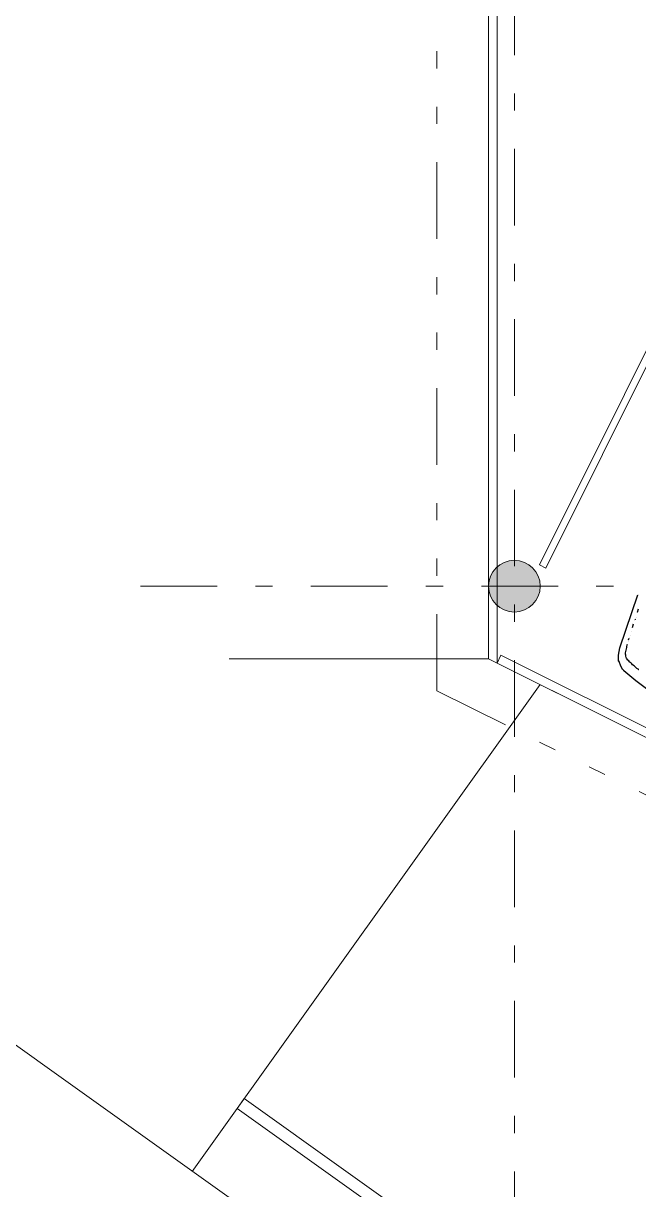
# Model space of a CAD drawing. Header units: metres. Extents: x -45 to 1930, y -347 to 488.
# Drawn here: x -26.3 to -22.73, y -33.11 to -26.34 of the extents above; entities that cross this region are included whole.
import ezdxf

# ---------------------------------------------------------------- set-up
doc = ezdxf.new("R2010")
doc.units = ezdxf.units.M
doc.linetypes.add('GETRENNT', pattern=[31.75, 12.7, -6.35, 0, -6.35, 0, -6.35])
doc.linetypes.add('ČERCHOVANÁ', pattern=[25.4, 12.7, -6.35, 0, -6.35])
doc.layers.add('FLOATINGWINDOWS', color=2, linetype='Continuous', plot=False)
for name, color, linetype in [('OSA', 7, 'ČERCHOVANÁ'), ('SRAFY', 3, 'Continuous'), ('srafy sklo', 252, 'Continuous'), ('SRAFY-TERÉN', 252, 'Continuous'), ('ZDIVO', 1, 'Continuous')]:
    doc.layers.add(name, color=color, linetype=linetype)

# ---------------------------------------------------------------- blocks, each defined once
blk = doc.blocks.new('BMW3-PUD')
for points in [[(4.4034, 0), (4.4032, -0.0469), (4.4022, -0.1355), (4.3989, -0.2241), (4.3933, -0.3126), (4.3855, -0.4004), (4.374, -0.4881), (4.3586, -0.5758), (4.3388, -0.6634), (4.3373, -0.6649), (4.3358, -0.6671), (4.335, -0.6694), (4.335, -0.6709), (4.3227, -0.6917), (4.3037, -0.7125), (4.3029, -0.714), (4.3022, -0.7148), (4.3021, -0.7163), (4.3014, -0.717), (4.2727, -0.7325), (4.2312, -0.7447), (3.9093, -0.7919)], [(4.2947, -0.5878), (4.2939, -0.59), (4.2924, -0.5923), (4.2922, -0.6028), (4.2899, -0.6133), (4.2867, -0.6237), (4.2843, -0.635), (4.282, -0.6402), (4.2805, -0.6462), (4.2789, -0.6522), (4.2773, -0.6574), (4.275, -0.6641), (4.2727, -0.6701), (4.2703, -0.6761), (4.2665, -0.6821), (4.2627, -0.6865), (4.2581, -0.691), (4.2528, -0.6954), (4.2476, -0.6991), (4.2408, -0.702), (4.2332, -0.7042), (4.2257, -0.7064), (4.2189, -0.7078), (4.2114, -0.7099), (4.2046, -0.7114), (4.1978, -0.7135), (4.1918, -0.7157)], [(4.0285, -0.7423), (4.0285, -0.7423)], [(4.0413, -0.7402), (4.0428, -0.7402), (4.0435, -0.7402), (4.0451, -0.7402), (4.0458, -0.7402)], [(4.0526, -0.7396), (4.0526, -0.7396)], [(4.0924, -0.7333), (4.0699, -0.7368)], [(4.1165, -0.7291), (4.1165, -0.7291)], [(4.1376, -0.7248), (4.1376, -0.7248)], [(4.1489, -0.7227), (4.1489, -0.7227)], [(4.1654, -0.7207), (4.1564, -0.7221)], [(4.1699, -0.72), (4.1699, -0.72)], [(4.1775, -0.7178), (4.1775, -0.7178)], [(4.2969, -0.7155), (4.2969, -0.7155)], [(3.9033, -0.7896), (3.9033, -0.7896)], [(3.9984, -0.7472), (3.9796, -0.7507)], [(4.0029, -0.7458), (4.0029, -0.7458)]]:
    blk.add_lwpolyline(points)

msp = doc.modelspace()

# ---------------------------------------------------------------- hatches: boundary and pattern name
at = {"layer": 'SRAFY', "linetype": 'Continuous', "lineweight": 0}
h = msp.add_hatch(color=256, dxfattribs=at)
edge = h.paths.add_edge_path()
edge.add_arc((-23.452857, -29.606209), 0.15, 0, 360)

# ---------------------------------------------------------------- linework, layer by layer
at = {"layer": 'FLOATINGWINDOWS', "linetype": 'Continuous', "lineweight": 0, "flags": 128}
msp.add_lwpolyline([(-23.602857, -30.027423), (-23.602857, -17.752723), (-19.552857, -17.757673), (-19.559079, -15.157688), (-13.302857, -15.157688), (-13.302857, -35.166604)], close=True, dxfattribs=at)
at = {"layer": 'OSA', "color": 253, "lineweight": 0, "ltscale": 0.035}
for p, q in [((-23.452857, -8.27749), (-23.452857, -33.800245)), ((-25.62195, -29.606209), (-10.748631, -29.606209))]:
    msp.add_line(p, q, dxfattribs=at)
at = {"layer": 'OSA', "linetype": 'Continuous', "lineweight": 0}
msp.add_lwpolyline([(-23.307104, -29.483321), (-22.320129, -27.505215), (-22.283263, -27.523609), (-23.270238, -29.501715)], close=True, dxfattribs=at)
at = {"layer": 'SRAFY', "linetype": 'Continuous', "lineweight": 0}
msp.add_line((-23.602857, -30.027423), (-25.107981, -30.027423), dxfattribs=at)
at = {"layer": 'srafy sklo', "linetype": 'Continuous', "lineweight": 0}
for p, q in [((-23.602857, -26.247423), (-23.602857, -30.027423)), ((-23.552857, -26.247423), (-23.552857, -30.05237)), ((-23.552857, -30.05237), (-23.602857, -30.027423))]:
    msp.add_line(p, q, dxfattribs=at)
msp.add_lwpolyline([(-23.552857, -30.05237), (-18.616302, -32.515463), (-18.593979, -32.470723), (-23.530534, -30.00763)], close=True, dxfattribs=at)
at = {"layer": 'SRAFY-TERÉN', "linetype": 'Continuous', "lineweight": 0}
msp.add_line((-23.302857, -30.177108), (-25.32212, -33.002476), dxfattribs=at)
msp.add_lwpolyline([(-25.020591, -32.580574), (-20.139124, -36.069311), (-20.179826, -36.126261), (-25.061293, -32.637524)], close=True, dxfattribs=at)
at = {"layer": 'ZDIVO', "linetype": 'GETRENNT', "lineweight": 0, "ltscale": 0.035}
for q in [(-23.902857, -10.210871), (-11.953377, -36.175196)]:
    msp.add_line((-23.902857, -30.213007), q, dxfattribs=at)
at = {"layer": 'ZDIVO', "linetype": 'Continuous', "lineweight": 0}
msp.add_line((-23.302857, -29.606209), (-23.602857, -29.606209), dxfattribs=at)
at = {"layer": 'ZDIVO', "linetype": 'Continuous', "lineweight": 0, "flags": 128}
msp.add_lwpolyline([(-5.97027, -46.833055), (-29.112597, -30.29346), (-29.55417, -30.019693), (-29.644766, 7.836083), (-25.570115, 7.633634), (-15.169849, 7.416588), (1.059107, 6.497163), (-0.53726, -9.17884), (-2.824459, -21.436195), (-4.420714, -30.444402), (-5.862425, -42.7286)], close=True, dxfattribs=at)
at = {"layer": 'ZDIVO', "linetype": 'Continuous', "lineweight": 0}
msp.add_circle((-23.452857, -29.606209), 0.15, dxfattribs=at)

# ---------------------------------------------------------------- block references
at = {"linetype": 'Continuous', "lineweight": 0, "rotation": 242.950200764068}
msp.add_blockref('BMW3-PUD', (-20.253595, -26.535191), dxfattribs=at)

doc.saveas('drawing.dxf')
